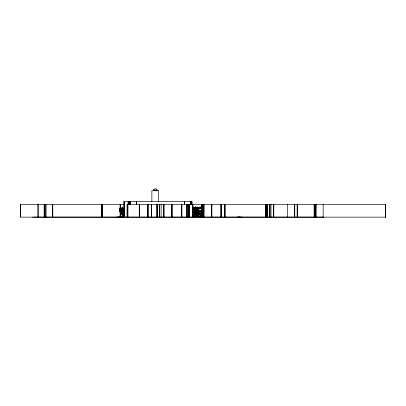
<?xml version="1.0" encoding="UTF-8"?>
<svg xmlns="http://www.w3.org/2000/svg" width="406" height="406" viewBox="0 0 406 406"><rect width="100%" height="100%" fill="white"/><g stroke="black" fill="none" stroke-linecap="round" stroke-linejoin="round"><path stroke-width="0.61" d="M122.465 212.084L122.927 212.15M195.235 209.826L192.769 210.384L194.383 209.826L192.774 210.384L195.413 209.877L192.774 210.399L195.651 209.917M195.479 209.42L197.093 214.404L197.128 216.043M123.703 210.973C119.633 211.247 119.501 210.085 122.703 211.272L123.51 211.171L123.282 211.277M123.835 210.922C115.477 210.572 124.708 210.744 122.688 211.145L122.729 211.643M198.021 213.495L198.072 216.677M198.696 213.561L198.696 216.149M195.667 216.043L195.788 212.668L195.702 216.043M195.788 212.668C196.935 218.022 192.637 209.054 195.738 214.404L197.905 211.313M192.875 209.349L193.104 209.288M192.698 210.364C202.254 209.938 190.916 210.993 195.225 210.374M195.697 212.703L195.829 211.282L195.778 212.739M195.728 212.739L195.748 211.313M123.698 210.937C122.916 211.501 120.374 210.11 122.678 211.161L123.754 210.876L120.567 210.821M198.625 213.059L199.255 213.495L201.041 213.15M198.214 213.952L198.361 214.307L199.067 214.307L199.067 213.597L198.361 213.597L198.214 213.952L199.341 213.967L199.295 213.449L197.316 213.069L199.27 213.495L200.752 213.165M201.229 212.917L200.6 212.186L201.305 212.84M120.43 214.236A1.467 0.731 -90 0 1 121.343 214.236A1.477 0.741 90 0 0 120.46 214.226A1.457 0.731 90 0 1 120.907 213.926L120.897 213.926A1.492 1.492 0 0 1 121.546 216.728A1.467 1.467 0 0 0 120.897 213.916L120.902 213.744M198.448 213.023L199.295 213.465L199.341 213.967M122.587 211.643L122.668 211.115L122.632 211.643M192.52 210.491L194.286 210.861L196.078 210.46M198.59 214.449L198.747 213.16L198.585 214.358M154.666 190.759L154.747 189.759M193.276 213.495L193.251 216.149L193.241 213.495M198.585 215.865L198.174 216.114M122.982 211.369L122.881 211.257M201.32 214.404L198.833 212.186L198.681 213.165M198.833 212.186L198.737 213.165M192.733 210.881L192.789 210.354L195.651 209.8M196.94 213.495L196.951 216.149L196.966 213.495M195.55 213.495L195.55 216.149M195.525 209.42L195.514 209.679L194.55 209.42L196.869 209.435L195.494 209.618L195.433 210.151M194.52 209.42L196.519 209.405L195.499 209.679L194.134 209.435C199.138 209.288 195.672 210.069 194.499 209.374M122.795 212.059L122.485 212.125L122.805 212.018M196.316 210.374L194.291 210.861L192.743 210.511M192.738 211.678L192.611 209.877M123.845 210.892L122.637 211.145L123.734 210.922M192.647 209.887L192.809 210.409L192.951 209.826M195.763 216.677L195.596 214.404M195.25 210.404L194.296 210.861L193.317 210.404M197.169 216.677L197.164 214.404L194.773 211.896M123.739 212.11L122.561 212.059L123.779 212.277M122.516 212.008L122.637 211.891M122.835 213.597L122.835 214.307M123.185 214.307L123.185 213.597M193.632 213.597L193.632 214.307M193.987 214.307L193.987 213.597M196.306 213.597L196.306 214.307M196.661 214.307L196.661 213.597M198.534 213.597L198.534 214.307M198.889 214.307L198.889 213.597M200.021 213.597L200.021 214.307M153.661 190.759L153.879 189.759M122.653 211.176L121.018 210.75L122.668 211.115M196.326 210.435L194.271 210.846M197.9 216.423L197.9 213.434M193.738 210.42L194.291 210.861L192.51 210.526M122.389 211.775L123.657 213.556M153.28 190.759L153.549 189.759L154.28 189.023L155.28 188.754L156.285 189.023L157.015 189.759L157.284 190.759M195.88 211.82L193.835 214.363L193.977 216.591M194.931 213.048L193.951 214.449L192.88 213.003L193.951 214.363M120.744 210.709L120.739 211.678M197.017 213.561L196.839 214.307L196.128 214.307L196.128 213.597L197.017 213.434M197.128 214.404L198.23 213.003L197.118 214.449L195.956 213.003L197.154 214.363M122.176 207.877L122.176 208.202M122.292 208.202L122.292 207.877M195.58 206.969L195.58 207.293M195.697 207.293L195.697 206.969M200.874 206.969L200.874 207.293M200.995 207.293L200.995 206.969M198.783 216.677L198.783 215.865M122.51 213.952L123.51 213.952L123.363 214.307L122.658 214.307L122.51 213.952L122.658 213.597L123.363 213.597M193.312 213.952L193.459 213.597L194.164 213.597L194.312 213.952L194.164 214.307L193.459 214.307L193.312 213.952L194.312 213.952M199.387 212.983L198.123 214.449L198.077 216.043M201.701 214.312L199.843 214.307L199.843 213.597L200.371 213.597M120.709 216.423L120.602 216.677L120.623 215.865L120.709 216.114M196.808 216.114L196.915 215.865L196.915 216.677M121.896 216.834L122.074 217.119L121.891 216.723M201.488 207.491L192.444 207.446M239.408 217.119L239.17 216.89M195.413 216.114L195.525 215.865L195.514 216.677L195.413 216.423M193.332 216.677L193.652 215.865M198.828 216.677L198.828 215.865M195.936 213.048L194.829 211.82M194.535 212.739L193.241 211.348M194.616 212.673L193.388 211.282M116.958 217.139L117.09 216.885M121.942 217.134L122.094 216.885M238.566 217.139L238.698 216.885M194.109 216.677L194.109 215.865M122.856 212.11L123.257 212.094L122.571 212.049M197.849 215.865L197.849 216.677M120.176 211.511L122.17 211.343L121.282 211.734L120.201 211.602M192.723 216.114L193.418 215.865L193.418 216.677M195.662 214.404L196.808 212.703M201.269 215.865L200.899 216.114L201.041 216.677L200.899 216.423M200.051 213.013L199.239 213.465C193.718 212.236 199.336 214.038 200.742 213.13L199.244 213.485L199.194 213.967M120.166 215.865L120.009 216.423L120.902 216.423L120.724 215.865L120.156 215.865L119.993 216.114L120.902 216.114M200.889 213.094L196.88 212.962L198.103 214.404L200.671 211.861L198.067 214.404L196.869 212.967M198.067 214.404L196.788 213.048M197.301 213.023L199.255 213.495L200.087 213.059M194.575 209.435L192.799 209.856L193.753 213.835M197.362 216.677L197.362 215.865L196.616 216.114L196.798 216.677M123.18 210.739L123.084 211.678M201.041 215.865L200.874 216.114L201.239 216.114M192.85 215.865L192.683 216.114L194.362 216.114L194.185 216.677M193.439 216.114L194.362 216.114M193.845 214.404L195.961 211.896L194.829 212.967M197.803 216.677L197.803 215.865L198.915 215.865L198.915 216.677M122.115 208.202L122.115 207.877L122.353 208.202M195.519 206.969L195.829 207.065L195.519 207.293M196.712 209.11C197.077 208.593 195.88 208.912 196.788 208.887M201.127 207.192L200.747 207.192L201.127 207.065M195.225 216.114L195.971 215.865L195.971 216.677L196.128 216.423L195.225 216.423L195.225 216.114L196.134 216.114L195.966 215.865M120.191 211.516C126.966 210.481 120.186 212.404 121.135 211.389M118.877 217.144L119.065 216.89M119.77 217.119L119.948 217.119M237.114 217.144L237.307 216.89M199.194 213.465C200.95 212.328 198.605 214.571 197.331 213.043M120.135 211.343L120.775 211.242M196.803 212.744L197.961 211.313M193.073 214.358L194.22 213.206L193.185 214.449M121.501 213.16L120.389 214.404L122.719 212.221L120.465 214.404L120.425 217.134L120.536 214.404M196.854 213.003L195.504 211.861L196.819 213.043L200.889 212.988M121.12 217.144L120.886 216.834M198.169 213.003L199.402 211.861L198.133 212.962M199.356 216.677L201.137 215.058M199.453 216.784L201.183 215.114M238.185 217.119L238.22 216.89M194.195 213.251L195.337 212.221L193.089 214.404L193.119 216.043M117.674 217.119L117.704 216.885M118.516 217.134L118.359 216.885M240.124 217.134L239.961 216.885M241.915 217.139L241.783 216.885M122.033 217.144L121.861 216.845M122.17 211.343L121.262 211.709L119.917 211.496M192.799 209.856L195.702 214.404L194.281 210.404L197.001 209.364M192.535 207.902L193.662 207.491M122.937 211.216L123.267 211.242M122.48 211.343L121.83 211.348M123.409 211.678L123.419 210.739M123.185 210.795L123.125 211.678M120.795 211.465L121.318 211.724L121.81 211.191L121.267 211.724L120.201 211.572M193.215 209.303L192.774 209.369M193.388 209.293L193.129 209.384M192.723 208.476L196.296 207.491M192.611 208.857L198.651 207.491M121.145 211.455L123.47 211.135M193.51 208.897L200.072 207.608M193.586 208.897L200.813 207.491M194.281 208.912L199.833 207.928M194.342 208.912L201.792 207.603M194.829 208.928L201.716 207.801M196.981 208.648L201.853 207.877M197.737 208.552L201.432 207.973M123.13 211.303L123.505 211.247L123.165 211.298M192.891 209.389L193.19 209.303M122.688 211.308L123.008 211.293L122.724 211.369M192.972 209.359L192.606 209.374L198.904 209.334M192.617 209.415L192.957 209.394M119.851 211.257L120.161 211.287L119.836 211.353M122.45 211.389L122.764 211.318L122.125 211.353M119.856 211.313L121.683 211.196M120.125 211.237L120.43 211.211M120.105 211.293L121.323 211.709L120.176 211.546M120.77 211.206L120.415 211.267L121.303 211.734L119.897 211.419M122.145 211.308L121.627 211.313M121.825 211.435L122.165 211.404M120.749 211.206L121.44 211.15M121.445 211.262L120.445 211.298M121.095 211.227L121.44 211.206M120.902 211.435L121.389 211.409M121.77 211.191L122.084 211.176M120.79 211.404L120.009 211.46M120.47 211.394L120.186 211.414L120.455 211.455M123.206 212.079L123.612 212.105M123.196 212.12L123.607 212.145M123.901 204.401L20.3 204.401L20.3 217.134L385.7 217.134L385.7 204.401L127.169 204.401L127.169 217.134L127.21 204.401M195.448 207.065L195.829 207.065M193.129 207.131L193.982 207.131M196.814 207.131L197.925 207.131M198.965 207.131L199.93 207.131M195.448 207.192L195.829 207.192M192.454 207.385L201.488 207.405M192.469 207.537L201.731 207.537M122.044 207.979L122.424 207.979M119.729 208.039L122.881 208.039M119.973 208.268L123.82 208.268M119.724 208.329L123.835 208.359M119.724 208.385L123.83 208.42M119.973 208.451L123.82 208.451M198.204 208.785L197.9 208.887L198.184 208.887M192.571 209.202L198.904 209.202M198.93 209.268L192.561 209.268L193.231 209.313M194.23 209.44L196.92 209.405M192.657 209.562L194.591 209.623M192.693 209.674L194.641 209.674M192.698 209.714L196.276 209.78M192.48 209.856L196.306 209.856M192.48 209.897L196.276 209.938M192.667 210.003L196.2 209.968M119.806 210.11L123.83 210.11M119.795 210.176L123.845 210.176M119.806 210.242L123.83 210.242M192.688 210.404L196.697 210.404M192.566 210.516L196.22 210.516M123.708 210.714L119.75 210.724L123.764 210.77M192.429 210.724L201.736 210.724L192.688 210.76M194.352 210.831L194.235 211.328M119.943 211.414L122.079 211.414M122.779 211.414L123.079 211.414M119.861 211.567L123.226 211.567M119.806 211.602L123.231 211.602M119.78 211.678L123.901 211.678M192.429 211.678L201.741 211.678M119.76 211.754L123.231 211.754M119.806 211.876L123.515 211.876M192.429 211.876L201.65 211.876M192.561 212.404L193.083 212.404L193.083 211.876M197.336 213.155L200.868 213.155M195.986 213.952L196.986 213.952M199.696 213.952L200.447 213.952M200.031 214.099L201.026 214.099M199.94 214.135L201.701 214.135M199.904 214.226L201.675 214.226M193.236 214.404L193.094 216.677M197.976 214.404L198.372 216.677L198.174 216.423M198.727 214.404L198.585 216.677M201.031 215.337L200.742 215.337L201.031 215.383M200.356 215.687L200.645 215.687L200.356 215.733M196.616 216.114L197.529 216.114L197.357 215.865M197.626 216.114L199.097 216.114M192.683 216.423L194.362 216.423M196.616 216.423L197.529 216.423M197.626 216.423L199.097 216.423M200.874 216.423L201.239 216.423M120.09 216.637L121.155 216.637M123.383 216.637L123.652 216.637M192.566 216.591L201.117 216.591M120.166 216.677L123.749 216.723M200.031 216.723L201.675 216.723M121.8 216.738L122.886 216.738M121.795 216.845L122.891 216.845M121.8 216.946L122.886 216.946M121.81 216.987L122.876 216.987M123.302 211.115L122.977 211.161M123.109 211.201L123.297 211.221M119.709 209.526L120.947 209.735M119.704 209.222L122.13 209.689M120.125 208.811L123.561 209.633M121.673 208.405L123.368 208.948M120.156 210.897L121.292 211.313M198.575 213.043L199.29 213.485M198.686 212.221L200.056 213.206M200.559 212.221L201.305 212.876M194.281 210.404L198.087 214.404M122.434 211.744L123.16 212.703M123.358 216.885L123.541 217.119L123.541 201.67L192.028 201.67L192.028 204.147M193.332 215.865L193.459 216.423M197.661 209.278L199.27 213.043M123.13 209.958L123.495 211.627M156.686 189.759L156.899 190.759M155.818 189.759L155.899 190.759M120.886 213.891L120.886 213.916A1.497 0.751 -90 0 0 120.44 214.211M385.619 204.401L385.619 217.134M385.522 204.401L385.522 217.134M385.441 204.401L385.441 217.134M323.729 217.134L32.673 217.134M323.161 204.401L323.1 217.134M316.193 204.401L316.193 217.134M315.64 204.401L315.665 217.134M315.523 204.401L315.528 217.134M315.391 204.401L315.411 217.134M315.249 204.401L315.249 217.134M314.985 204.401L314.985 217.134M314.868 204.401L314.868 217.134M314.274 204.401L314.274 217.134M314.142 204.401L314.142 217.134M297.278 204.401L297.278 217.134M297.182 204.401L297.141 217.134M294.786 204.401L294.751 217.134M294.568 204.401L294.538 217.134M287.676 204.401L287.676 217.134M273.832 204.401L273.771 217.134M273.639 204.401L273.634 217.134M273.497 204.401L273.497 217.134M271.005 204.401L270.985 217.134M269.909 204.401L269.909 217.134M269.812 204.401L269.828 217.134M269.721 204.401L269.721 217.134M269.645 204.401L269.645 217.134M267.209 204.401L267.209 217.134M267.077 204.401L267.072 217.134M266.925 204.401L266.93 217.134M266.798 204.401L266.788 217.134M266.661 204.401L266.656 217.134M266.072 204.401L266.072 217.134M265.925 204.401L265.95 217.134M265.803 204.401L265.803 217.134M241.128 216.885L241.128 217.139M239.312 216.885L239.312 217.139M225.234 204.401L225.234 217.134M224.762 204.401L224.762 217.134M224.528 204.401L224.528 217.134M221.229 204.401L221.229 217.134M221.108 204.401L221.108 217.134M220.925 204.401L220.925 217.134M211.881 204.401L211.881 217.134M204.02 204.401L204.02 217.134M203.807 204.401L203.807 217.134M203.37 204.401L203.381 217.134M203.198 204.401L203.193 217.134M203.132 204.401L203.066 217.134M202.99 204.401L202.99 217.134M202.924 204.401L202.924 217.134M202.335 204.401L202.315 217.134M201.944 204.401L201.924 217.134M201.797 204.401L201.823 217.134M201.528 204.401L201.528 217.134M201.422 211.876L201.422 212.404L200.879 212.404L200.879 211.876M201.346 211.876L201.346 212.404M201.254 210.724L201.229 211.678M201.153 213.043L201.122 211.876L201.041 213.043M201.168 214.028L201.153 217.134M201.077 214.216L201.041 217.134M200.975 210.724L200.95 211.678M200.96 211.876L200.995 213.043M200.985 214.104L200.995 217.134M200.934 210.724L200.879 211.678M200.929 216.591L200.929 217.134M200.843 210.724L200.818 211.678M200.366 214.226L200.391 216.55M200.325 214.226L200.27 216.55M200.188 210.724L200.214 211.678M200.194 214.104L200.214 216.55M200.158 210.724L200.173 211.678M200.158 214.104L200.143 216.55M199.996 210.724L199.955 211.678M199.874 210.724L199.848 211.678M199.255 210.724L199.265 211.678L199.219 210.724M199.113 210.724L199.138 211.678M198.747 213.495L198.747 216.53M198.615 214.404L198.59 216.043M198.407 210.724L198.407 211.678M198.382 210.724L198.356 211.678M197.9 210.724L197.9 211.678M197.874 210.724L197.889 211.678M197.651 210.724L197.676 211.678M197.585 210.724L197.62 211.678M197.549 210.724L197.549 211.678M197.083 210.724L197.052 211.678L197.042 210.724M195.626 210.724L195.616 211.678M195.59 210.724L195.606 211.678M195.256 210.724L195.245 211.678M194.926 210.724L194.885 211.678M194.601 210.724L194.606 211.678M194.56 210.724L194.57 211.678M194.388 210.724L194.347 211.678M194.342 210.724L194.342 211.678M193.87 213.495L193.916 216.591M193.829 214.028L193.809 216.53M193.535 210.724L193.51 211.678L193.495 210.724M193.312 210.724L193.297 211.678M193.028 211.876L193.002 212.404M192.972 204.401L192.972 217.134M192.865 211.876L192.865 214.799M192.754 211.876L192.809 216.55M192.703 204.401L192.703 217.134M191.81 201.67L191.81 204.147M191.723 201.67L191.774 204.147M191.444 201.67L191.444 204.147M190.982 201.67L190.982 204.147M190.916 201.67L190.916 204.147M190.866 201.67L190.866 204.147M190.708 201.67L190.708 204.147M189.039 204.401L189.039 217.134M188.983 204.401L188.983 217.134M188.922 204.401L188.922 217.134M188.78 204.401L188.78 217.134M187.196 204.401L187.196 217.134M186.999 204.401L186.999 217.134M186.78 204.401L186.78 217.134M184.537 201.67L184.537 204.147L184.461 201.67M181.858 204.401L181.858 217.134M181.766 204.401L181.761 217.134M172.119 204.401L172.119 217.134M171.951 204.401L171.951 217.134M171.56 204.401L171.56 217.134M163.948 204.401L163.948 217.134M163.877 204.401L163.877 217.134M163.689 204.401L163.689 217.134M163.501 204.401L163.501 217.134M161.121 204.401L161.121 217.134M159.619 204.401L159.619 217.134M159.492 204.401L159.492 217.134M158.69 201.67L158.69 190.759L151.869 190.759L151.869 201.67M157.239 204.401L157.239 217.134M157.158 204.401L157.158 217.134M157.081 204.401L157.081 217.134M157 204.401L157 217.134M151.534 204.401L151.534 217.134M151.281 204.401L151.281 217.134M148.17 204.401L148.17 217.134M147.921 204.401L147.931 217.134M147.672 204.401L147.672 217.134M139.42 204.401L139.42 217.134M139.253 204.401L139.253 217.134M136.715 201.67L136.715 204.147M136.655 201.67L136.655 204.147M130.311 201.67L130.311 204.147M130.123 201.67L130.123 204.147M129.575 201.67L129.575 204.147M129.311 201.67L129.311 204.147M129.169 201.67L129.169 204.147M129.027 201.67L129.027 204.147M128.809 201.67L128.809 204.147M128.052 201.67L128.052 204.147M127.936 204.401L127.936 217.134M127.677 204.401L127.677 217.134M124.693 201.67L124.693 217.134M124.586 201.67L124.586 217.134M124.332 201.67L124.332 217.134M123.048 214.104L123.048 217.134M123.013 214.104L123.013 217.134M122.703 216.885L122.703 217.139M122.373 214.708L122.373 216.058M122.338 214.733L122.338 216.033M121.364 216.723L121.364 217.134M121.318 212.206L121.221 211.709M120.785 210.724L120.76 211.678M120.552 213.495L120.526 217.134M120.257 204.401L120.318 217.134M120.146 204.401L120.1 217.134M102.601 204.401L102.601 217.134M102.53 204.401L102.53 217.134M102.398 204.401L102.327 217.134M101.708 204.401L101.708 217.134M101.49 204.401L101.49 217.134M52.79 204.401L52.79 217.134M52.526 204.401L52.526 217.134M45.985 204.401L45.985 217.134M45.797 204.401L45.797 217.134M44.386 204.401L44.386 217.134M44.137 204.401L44.137 217.134M38.103 204.401L38.103 217.134M37.997 204.401L37.997 217.134M20.544 204.401L20.544 217.134M197.854 208.811C198.016 208.775 198.844 208.897 197.854 208.811M123.201 211.232L122.922 211.282L123.211 211.272M200.26 216.038L199.97 216.038L200.26 216.083M199.874 216.388L199.585 216.434L199.874 216.388M267.61 217.134L267.61 204.401L267.579 217.134M211.714 217.134L211.714 204.401L211.668 217.134M202.64 217.134L202.64 204.401L202.619 217.134M201.305 217.134L201.305 214.216L201.259 217.134M196.489 211.678L196.458 210.724L196.453 211.678M196.484 216.53L196.484 214.104L196.448 216.53M195.778 211.678L195.778 210.724L195.773 211.678M122.11 211.678L122.125 210.724L122.099 211.678"/></g></svg>
